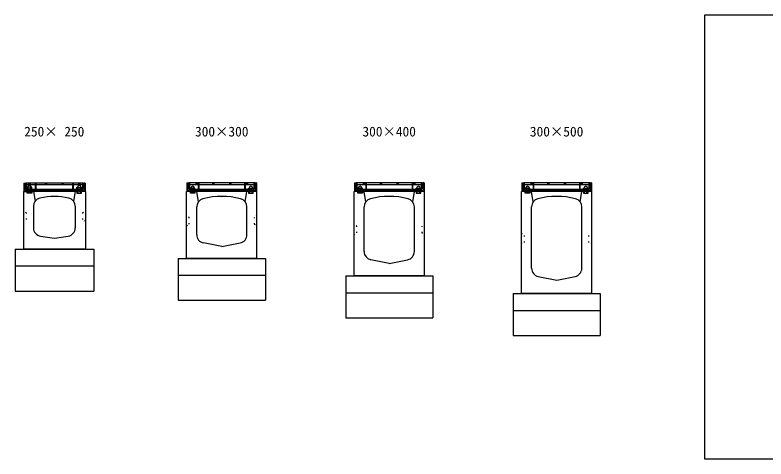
# Model space of a CAD drawing. Units: millimetres, scale not verified. Extents: x -16800 to 16800, y -5940 to 5940.
# Drawn here: x -10620 to -6135, y -1170 to 1480 of the extents above; entities that cross this region are included whole.
import ezdxf
from ezdxf.enums import TextEntityAlignment as Align

# ---------------------------------------------------------------- set-up
doc = ezdxf.new("R2010")
doc.units = ezdxf.units.MM
doc.header["$LTSCALE"] = 20
doc.linetypes.add('DOTTED', pattern=[1.75, 0.25, -1.5])
for name, color, linetype, lineweight in [('0-2_HATCH', 6, 'Continuous', 25), ('0-5_OUTLINE', 3, 'Continuous', 25), ('0-6_OUTLINE2', 4, 'DOTTED', 25), ('0-7_TXT', 7, 'Continuous', 25)]:
    doc.layers.add(name, color=color, linetype=linetype, lineweight=lineweight)
doc.styles.add('ＭＳ ゴシック', font='')
doc.styles.get('ＭＳ ゴシック').set_extended_font_data('MS Gothic')

msp = doc.modelspace()

# ---------------------------------------------------------------- linework, layer by layer
at = {"layer": '0-2_HATCH'}
for p, q in [((-10567.61, 477.45), (-10561.61, 477.45)), ((-10561.61, 477.45), (-10561.61, 436.45)), ((-10211.61, 477.45), (-10557.61, 477.45)), ((-10553.11, 477.45), (-10553.11, 433.45)), ((-10553.11, 469.45), (-10498.11, 469.45)), ((-10519.75, 452.45), (-10547.47, 452.45)), ((-10547.47, 452.45), (-10547.47, 439.95)), ((-10540.54, 439.95), (-10540.54, 452.45)), ((-10526.68, 439.95), (-10526.68, 452.45)), ((-10519.75, 439.95), (-10519.75, 452.45)), ((-10498.11, 441.45), (-10498.11, 478.15)), ((-10493.61, 441.45), (-10493.61, 477.45)), ((-10493.61, 469.45), (-10275.61, 469.45)), ((-10275.61, 477.45), (-10275.61, 441.45)), ((-10271.11, 441.45), (-10271.11, 477.45)), ((-10271.11, 469.45), (-10216.11, 469.45)), ((-10249.47, 452.45), (-10221.75, 452.45)), ((-10249.47, 439.95), (-10249.47, 452.45)), ((-10242.54, 439.95), (-10242.54, 452.45)), ((-10228.68, 439.95), (-10228.68, 452.45)), ((-10221.75, 452.45), (-10221.75, 439.95)), ((-10216.11, 477.45), (-10216.11, 433.45)), ((-10207.61, 477.45), (-10207.61, 436.45)), ((-10201.61, 477.45), (-10207.61, 477.45)), ((-9592.61, 477.71), (-9592.61, 427.71)), ((-9592.61, 477.71), (-9586.61, 477.71)), ((-9586.61, 477.71), (-9586.61, 436.71)), ((-9186.61, 477.71), (-9582.61, 477.71)), ((-9578.11, 477.71), (-9578.11, 433.71)), ((-9578.11, 469.71), (-9525.11, 469.71)), ((-9525.11, 477.71), (-9525.11, 441.71)), ((-9520.61, 441.71), (-9520.61, 477.71)), ((-9520.61, 469.71), (-9248.61, 469.71)), ((-9248.61, 477.71), (-9248.61, 441.71)), ((-9244.11, 441.71), (-9244.11, 477.71)), ((-9244.11, 469.71), (-9191.11, 469.71)), ((-9191.11, 433.71), (-9191.11, 477.71)), ((-9182.61, 477.71), (-9182.61, 436.71)), ((-9176.61, 477.71), (-9182.61, 477.71)), ((-9176.61, 477.71), (-9176.61, 427.71)), ((-8592.61, 477.71), (-8592.61, 427.71)), ((-8592.61, 477.71), (-8586.61, 477.71)), ((-8586.61, 477.71), (-8586.61, 436.71)), ((-8186.61, 477.71), (-8582.61, 477.71)), ((-8578.11, 477.71), (-8578.11, 433.71)), ((-8578.11, 469.71), (-8525.11, 469.71)), ((-8525.11, 477.71), (-8525.11, 441.71)), ((-8520.61, 441.71), (-8520.61, 477.71)), ((-8520.61, 469.71), (-8248.61, 469.71)), ((-8248.61, 477.71), (-8248.61, 441.71)), ((-8244.11, 441.71), (-8244.11, 477.71)), ((-8244.11, 469.71), (-8191.11, 469.71)), ((-8191.11, 433.71), (-8191.11, 477.71)), ((-8182.61, 477.71), (-8182.61, 436.71)), ((-8176.61, 477.71), (-8182.61, 477.71)), ((-8176.61, 477.71), (-8176.61, 427.71)), ((-7592.61, 477.71), (-7592.61, 427.71)), ((-7592.61, 477.71), (-7586.61, 477.71)), ((-7586.61, 477.71), (-7586.61, 436.71)), ((-7186.61, 477.71), (-7582.61, 477.71)), ((-7578.11, 477.71), (-7578.11, 433.71)), ((-7578.11, 469.71), (-7525.11, 469.71)), ((-7525.11, 477.71), (-7525.11, 441.71)), ((-7520.61, 441.71), (-7520.61, 477.71)), ((-7520.61, 469.71), (-7248.61, 469.71)), ((-7248.61, 477.71), (-7248.61, 441.71)), ((-7244.11, 441.71), (-7244.11, 477.71)), ((-7244.11, 469.71), (-7191.11, 469.71)), ((-7191.11, 433.71), (-7191.11, 477.71)), ((-7182.61, 477.71), (-7182.61, 436.71)), ((-7176.61, 477.71), (-7182.61, 477.71)), ((-7176.61, 477.71), (-7176.61, 427.71)), ((-10558.61, 433.45), (-10210.61, 433.45)), ((-10553.11, 441.45), (-10216.11, 441.45)), ((-10517.11, 439.95), (-10550.11, 439.95)), ((-10550.11, 439.95), (-10550.11, 438.45)), ((-10550.11, 438.45), (-10533.61, 438.45)), ((-10547.47, 439.95), (-10519.75, 439.95)), ((-10547.47, 427.45), (-10519.75, 427.45)), ((-10547.47, 417.45), (-10547.47, 427.45)), ((-10519.75, 417.45), (-10547.47, 417.45)), ((-10540.54, 417.45), (-10540.54, 427.45)), ((-10533.61, 438.45), (-10517.11, 438.45)), ((-10526.68, 417.45), (-10526.68, 427.45)), ((-10519.75, 427.45), (-10519.75, 417.45)), ((-10517.61, 433.45), (-10517.61, 427.45)), ((-10517.11, 438.45), (-10517.11, 439.95)), ((-10252.11, 439.95), (-10219.11, 439.95)), ((-10252.11, 438.45), (-10252.11, 439.95)), ((-10235.61, 438.45), (-10252.11, 438.45)), ((-10251.61, 433.45), (-10251.61, 427.45)), ((-10221.75, 439.95), (-10249.47, 439.95)), ((-10221.75, 427.45), (-10249.47, 427.45)), ((-10249.47, 427.45), (-10249.47, 417.45)), ((-10249.47, 417.45), (-10221.75, 417.45)), ((-10242.54, 417.45), (-10242.54, 427.45)), ((-10219.11, 438.45), (-10235.61, 438.45)), ((-10228.68, 417.45), (-10228.68, 427.45)), ((-10221.75, 417.45), (-10221.75, 427.45)), ((-10219.11, 439.95), (-10219.11, 438.45)), ((-9542.61, 427.71), (-9592.61, 427.71)), ((-9583.61, 433.71), (-9185.61, 433.71)), ((-9578.11, 441.71), (-9191.11, 441.71)), ((-9542.11, 435.21), (-9575.11, 435.21)), ((-9575.11, 435.21), (-9575.11, 433.71)), ((-9575.11, 433.71), (-9558.61, 433.71)), ((-9544.75, 447.71), (-9572.47, 447.71)), ((-9572.47, 447.71), (-9572.47, 435.21)), ((-9572.47, 435.21), (-9544.75, 435.21)), ((-9572.47, 427.71), (-9544.75, 427.71)), ((-9572.47, 417.71), (-9572.47, 427.71)), ((-9544.75, 417.71), (-9572.47, 417.71)), ((-9565.54, 435.21), (-9565.54, 447.71)), ((-9565.54, 417.71), (-9565.54, 427.71)), ((-9558.61, 433.71), (-9542.11, 433.71)), ((-9551.68, 435.21), (-9551.68, 447.71)), ((-9551.68, 417.71), (-9551.68, 427.71)), ((-9544.75, 435.21), (-9544.75, 447.71)), ((-9544.75, 427.71), (-9544.75, 417.71)), ((-9542.61, 433.71), (-9542.61, 427.71)), ((-9542.11, 433.71), (-9542.11, 435.21)), ((-9227.11, 435.21), (-9194.11, 435.21)), ((-9227.11, 433.71), (-9227.11, 435.21)), ((-9210.61, 433.71), (-9227.11, 433.71)), ((-9226.61, 433.71), (-9226.61, 427.71)), ((-9176.61, 427.71), (-9226.61, 427.71)), ((-9224.47, 447.71), (-9196.75, 447.71)), ((-9224.47, 435.21), (-9224.47, 447.71)), ((-9196.75, 435.21), (-9224.47, 435.21)), ((-9196.75, 427.71), (-9224.47, 427.71)), ((-9224.47, 427.71), (-9224.47, 417.71)), ((-9224.47, 417.71), (-9196.75, 417.71)), ((-9217.54, 435.21), (-9217.54, 447.71)), ((-9217.54, 417.71), (-9217.54, 427.71)), ((-9194.11, 433.71), (-9210.61, 433.71)), ((-9203.68, 435.21), (-9203.68, 447.71)), ((-9203.68, 417.71), (-9203.68, 427.71)), ((-9196.75, 447.71), (-9196.75, 435.21)), ((-9196.75, 417.71), (-9196.75, 427.71)), ((-9194.11, 435.21), (-9194.11, 433.71)), ((-8542.61, 427.71), (-8592.61, 427.71)), ((-8583.61, 433.71), (-8185.61, 433.71)), ((-8578.11, 441.71), (-8191.11, 441.71)), ((-8542.11, 435.21), (-8575.11, 435.21)), ((-8575.11, 435.21), (-8575.11, 433.71)), ((-8575.11, 433.71), (-8558.61, 433.71)), ((-8544.75, 447.71), (-8572.47, 447.71)), ((-8572.47, 447.71), (-8572.47, 435.21)), ((-8572.47, 435.21), (-8544.75, 435.21)), ((-8572.47, 427.71), (-8544.75, 427.71)), ((-8572.47, 417.71), (-8572.47, 427.71)), ((-8544.75, 417.71), (-8572.47, 417.71)), ((-8565.54, 435.21), (-8565.54, 447.71)), ((-8565.54, 417.71), (-8565.54, 427.71)), ((-8558.61, 433.71), (-8542.11, 433.71)), ((-8551.68, 435.21), (-8551.68, 447.71)), ((-8551.68, 417.71), (-8551.68, 427.71)), ((-8544.75, 435.21), (-8544.75, 447.71)), ((-8544.75, 427.71), (-8544.75, 417.71)), ((-8542.61, 433.71), (-8542.61, 427.71)), ((-8542.11, 433.71), (-8542.11, 435.21)), ((-8227.11, 435.21), (-8194.11, 435.21)), ((-8227.11, 433.71), (-8227.11, 435.21)), ((-8210.61, 433.71), (-8227.11, 433.71)), ((-8226.61, 433.71), (-8226.61, 427.71)), ((-8176.61, 427.71), (-8226.61, 427.71)), ((-8224.47, 447.71), (-8196.75, 447.71)), ((-8224.47, 435.21), (-8224.47, 447.71)), ((-8196.75, 435.21), (-8224.47, 435.21)), ((-8196.75, 427.71), (-8224.47, 427.71)), ((-8224.47, 427.71), (-8224.47, 417.71)), ((-8224.47, 417.71), (-8196.75, 417.71)), ((-8217.54, 435.21), (-8217.54, 447.71)), ((-8217.54, 417.71), (-8217.54, 427.71)), ((-8194.11, 433.71), (-8210.61, 433.71)), ((-8203.68, 435.21), (-8203.68, 447.71)), ((-8203.68, 417.71), (-8203.68, 427.71)), ((-8196.75, 447.71), (-8196.75, 435.21)), ((-8196.75, 417.71), (-8196.75, 427.71)), ((-8194.11, 435.21), (-8194.11, 433.71)), ((-7542.61, 427.71), (-7592.61, 427.71)), ((-7583.61, 433.71), (-7185.61, 433.71)), ((-7578.11, 441.71), (-7191.11, 441.71)), ((-7542.11, 435.21), (-7575.11, 435.21)), ((-7575.11, 435.21), (-7575.11, 433.71)), ((-7575.11, 433.71), (-7558.61, 433.71)), ((-7544.75, 447.71), (-7572.47, 447.71)), ((-7572.47, 447.71), (-7572.47, 435.21)), ((-7572.47, 435.21), (-7544.75, 435.21)), ((-7572.47, 427.71), (-7544.75, 427.71)), ((-7572.47, 417.71), (-7572.47, 427.71)), ((-7544.75, 417.71), (-7572.47, 417.71)), ((-7565.54, 435.21), (-7565.54, 447.71)), ((-7565.54, 417.71), (-7565.54, 427.71)), ((-7558.61, 433.71), (-7542.11, 433.71)), ((-7551.68, 435.21), (-7551.68, 447.71)), ((-7551.68, 417.71), (-7551.68, 427.71)), ((-7544.75, 435.21), (-7544.75, 447.71)), ((-7544.75, 427.71), (-7544.75, 417.71)), ((-7542.61, 433.71), (-7542.61, 427.71)), ((-7542.11, 433.71), (-7542.11, 435.21)), ((-7227.11, 435.21), (-7194.11, 435.21)), ((-7227.11, 433.71), (-7227.11, 435.21)), ((-7210.61, 433.71), (-7227.11, 433.71)), ((-7226.61, 433.71), (-7226.61, 427.71)), ((-7176.61, 427.71), (-7226.61, 427.71)), ((-7224.47, 447.71), (-7196.75, 447.71)), ((-7224.47, 435.21), (-7224.47, 447.71)), ((-7196.75, 435.21), (-7224.47, 435.21)), ((-7196.75, 427.71), (-7224.47, 427.71)), ((-7224.47, 427.71), (-7224.47, 417.71)), ((-7224.47, 417.71), (-7196.75, 417.71)), ((-7217.54, 435.21), (-7217.54, 447.71)), ((-7217.54, 417.71), (-7217.54, 427.71)), ((-7194.11, 433.71), (-7210.61, 433.71)), ((-7203.68, 435.21), (-7203.68, 447.71)), ((-7203.68, 417.71), (-7203.68, 427.71)), ((-7196.75, 447.71), (-7196.75, 435.21)), ((-7196.75, 417.71), (-7196.75, 427.71)), ((-7194.11, 435.21), (-7194.11, 433.71))]:
    msp.add_line(p, q, dxfattribs=at)
for points in [[(-10567.61, 477.45), (-10567.61, 427.45), (-10517.61, 427.45)], [(-10557.61, 477.45), (-10557.61, 445.45), (-10553.11, 445.45)], [(-10531.61, 477.45), (-10531.61, 471.45), (-10537.61, 471.45), (-10537.61, 477.45)], [(-10431.61, 477.45), (-10431.61, 471.45), (-10437.61, 471.45), (-10437.61, 477.45)], [(-10331.61, 477.45), (-10331.61, 471.45), (-10337.61, 471.45), (-10337.61, 477.45)], [(-10201.61, 477.45), (-10201.61, 427.45), (-10251.61, 427.45)], [(-10231.61, 477.45), (-10231.61, 471.45), (-10237.61, 471.45), (-10237.61, 477.45)], [(-10211.61, 477.45), (-10211.61, 445.45), (-10216.11, 445.45)], [(-9582.61, 477.71), (-9582.61, 445.71), (-9578.11, 445.71)], [(-9531.61, 477.71), (-9531.61, 471.71), (-9537.61, 471.71), (-9537.61, 477.71)], [(-9431.61, 477.71), (-9431.61, 471.71), (-9437.61, 471.71), (-9437.61, 477.71)], [(-9331.61, 477.71), (-9331.61, 471.71), (-9337.61, 471.71), (-9337.61, 477.71)], [(-9231.61, 477.71), (-9231.61, 471.71), (-9237.61, 471.71), (-9237.61, 477.71)], [(-9186.61, 477.71), (-9186.61, 445.71), (-9191.11, 445.71)], [(-8582.61, 477.71), (-8582.61, 445.71), (-8578.11, 445.71)], [(-8531.61, 477.71), (-8531.61, 471.71), (-8537.61, 471.71), (-8537.61, 477.71)], [(-8431.61, 477.71), (-8431.61, 471.71), (-8437.61, 471.71), (-8437.61, 477.71)], [(-8331.61, 477.71), (-8331.61, 471.71), (-8337.61, 471.71), (-8337.61, 477.71)], [(-8231.61, 477.71), (-8231.61, 471.71), (-8237.61, 471.71), (-8237.61, 477.71)], [(-8186.61, 477.71), (-8186.61, 445.71), (-8191.11, 445.71)], [(-7582.61, 477.71), (-7582.61, 445.71), (-7578.11, 445.71)], [(-7531.61, 477.71), (-7531.61, 471.71), (-7537.61, 471.71), (-7537.61, 477.71)], [(-7431.61, 477.71), (-7431.61, 471.71), (-7437.61, 471.71), (-7437.61, 477.71)], [(-7331.61, 477.71), (-7331.61, 471.71), (-7337.61, 471.71), (-7337.61, 477.71)], [(-7231.61, 477.71), (-7231.61, 471.71), (-7237.61, 471.71), (-7237.61, 477.71)], [(-7186.61, 477.71), (-7186.61, 445.71), (-7191.11, 445.71)], [(-10509.11, 433.45), (-10509.11, 438.45), (-10553.11, 438.45)], [(-10260.11, 433.45), (-10260.11, 438.45), (-10216.11, 438.45)]]:
    msp.add_lwpolyline(points, dxfattribs=at)
for centre, radius, start, end in [((-10533.61, 452.45), 11, 0, 180), ((-10235.61, 452.45), 11, 0, 180), ((-9558.61, 447.71), 11, 0, 180), ((-9210.61, 447.71), 11, 0, 180), ((-8558.61, 447.71), 11, 0, 180), ((-8210.61, 447.71), 11, 0, 180), ((-7558.61, 447.71), 11, 0, 180), ((-7210.61, 447.71), 11, 0, 180), ((-10558.61, 436.45), 3, 180, 270), ((-10210.61, 436.45), 3, 270, 0), ((-9583.61, 436.71), 3, 180, 270), ((-9185.61, 436.71), 3, 270, 0), ((-8583.61, 436.71), 3, 180, 270), ((-8185.61, 436.71), 3, 270, 0), ((-7583.61, 436.71), 3, 180, 270), ((-7185.61, 436.71), 3, 270, 0)]:
    msp.add_arc(centre, radius, start, end, dxfattribs=at)
at = {"layer": '0-5_OUTLINE'}
for p, q in [((-10569.61, 427.45), (-10569.61, 82.46)), ((-10199.61, 427.45), (-10569.61, 427.45)), ((-10509.61, 426.85), (-10499.61, 368.54)), ((-10259.61, 426.85), (-10269.61, 368.54)), ((-10199.61, 427.45), (-10199.61, 82.46)), ((-9594.61, 27.71), (-9594.61, 427.71)), ((-9174.61, 427.71), (-9594.61, 427.71)), ((-9524.61, 365), (-9534.61, 427.71)), ((-9244.61, 365), (-9234.61, 427.71)), ((-9174.61, 27.71), (-9174.61, 427.71)), ((-8594.61, -77.29), (-8594.61, 427.71)), ((-8174.61, 427.71), (-8594.61, 427.71)), ((-8524.61, 365), (-8534.61, 427.71)), ((-8244.61, 365), (-8234.61, 427.71)), ((-8174.61, -77.29), (-8174.61, 427.71)), ((-7594.61, -182.49), (-7594.61, 427.71)), ((-7174.61, 427.71), (-7594.61, 427.71)), ((-7524.61, 365), (-7534.61, 427.71)), ((-7244.61, 365), (-7234.61, 427.71)), ((-7174.61, -182.49), (-7174.61, 427.71)), ((-10509.61, 338.54), (-10509.61, 210.09)), ((-10259.61, 338.54), (-10259.61, 210.09)), ((-9534.61, 168.7), (-9534.61, 335)), ((-9234.61, 168.7), (-9234.61, 335)), ((-8534.61, 68.7), (-8534.61, 335)), ((-8234.61, 68.7), (-8234.61, 335)), ((-7534.61, -31.5), (-7534.61, 334.8)), ((-7234.61, -31.5), (-7234.61, 334.8)), ((-9384.61, 97.71), (-9494.41, 119.67)), ((-9384.61, 97.71), (-9274.8, 119.67)), ((-10619.61, 82.46), (-10619.61, -17.54)), ((-10619.61, 82.46), (-10149.61, 82.46)), ((-10199.61, 82.46), (-10569.61, 82.46)), ((-9644.61, 27.71), (-9644.61, -72.29)), ((-9644.61, 27.71), (-9124.61, 27.71)), ((-9174.61, 27.71), (-9594.61, 27.71)), ((-8384.61, -2.29), (-8494.41, 19.67)), ((-8384.61, -2.29), (-8274.8, 19.67)), ((-10619.61, -17.54), (-10149.61, -17.54)), ((-9644.61, -72.29), (-9124.61, -72.29)), ((-8644.61, -77.29), (-8644.61, -177.29)), ((-8644.61, -77.29), (-8124.61, -77.29)), ((-8174.61, -77.29), (-8594.61, -77.29)), ((-8644.61, -177.29), (-8124.61, -177.29)), ((-7644.61, -182.49), (-7644.61, -282.49)), ((-7644.61, -182.49), (-7124.61, -182.49)), ((-7174.61, -182.49), (-7594.61, -182.49)), ((-7644.61, -282.49), (-7124.61, -282.49))]:
    msp.add_line(p, q, dxfattribs=at)
for points in [[(-10467.51, 160.72), (-10384.61, 147.46), (-10301.71, 160.72)], [(-10149.61, 82.46), (-10149.61, -17.54), (-10149.61, -167.54)], [(-9124.61, 27.71), (-9124.61, -72.29), (-9124.61, -222.29)], [(-10619.61, -17.54), (-10619.61, -167.54), (-10149.61, -167.54)], [(-9644.61, -72.29), (-9644.61, -222.29), (-9124.61, -222.29)], [(-8124.61, -77.29), (-8124.61, -177.29), (-8124.61, -327.29)], [(-7494.41, -80.53), (-7384.61, -102.49), (-7274.8, -80.53)], [(-8644.61, -177.29), (-8644.61, -327.29), (-8124.61, -327.29)], [(-7124.61, -182.49), (-7124.61, -282.49), (-7124.61, -432.49)], [(-7644.61, -282.49), (-7644.61, -432.49), (-7124.61, -432.49)]]:
    msp.add_lwpolyline(points, dxfattribs=at)
for centre, radius, start, end in [((-10459.61, 338.54), 50, 103.55478, 180), ((-10384.61, 27.46), 370, 76.44522, 103.55478), ((-10309.61, 338.54), 50, 0, 76.44522), ((-9484.61, 335), 50, 104.47751, 180), ((-9384.61, -52.29), 450, 75.52249, 104.47751), ((-9284.61, 335), 50, 0, 75.52249), ((-8484.61, 335), 50, 104.47751, 180), ((-8384.61, -52.29), 450, 75.52249, 104.47751), ((-8284.61, 335), 50, 0, 75.52249), ((-7484.61, 335), 50, 104.47751, 180), ((-7384.61, -52.29), 450, 75.52249, 104.47751), ((-7284.61, 335), 50, 0, 75.52249), ((-10459.61, 210.09), 50, 180, 260.90972), ((-10309.61, 210.09), 50, 279.09028, 0), ((-9484.61, 168.7), 50, 180, 258.69007), ((-9284.61, 168.7), 50, 281.30993, 0), ((-8484.61, 68.7), 50, 180, 258.69007), ((-8284.61, 68.7), 50, 281.30993, 0), ((-7484.61, -31.5), 50, 180, 258.69007), ((-7284.61, -31.5), 50, 281.30993, 0)]:
    msp.add_arc(centre, radius, start, end, dxfattribs=at)
at = {"layer": '0-6_OUTLINE2'}
for p, q in [((-10553.61, 299.96), (-10569.61, 309.96)), ((-10553.61, 299.96), (-10553.61, 259.96)), ((-10215.61, 299.96), (-10199.61, 309.96)), ((-10215.61, 299.96), (-10215.61, 259.96)), ((-10569.61, 249.96), (-10553.61, 259.96)), ((-10199.61, 249.96), (-10215.61, 259.96)), ((-9594.61, 222.71), (-9578.61, 232.71)), ((-8594.61, 170.21), (-8578.61, 180.21)), ((-7594.61, 177.51), (-7576.61, 171.47)), ((-7174.61, 177.51), (-7192.61, 171.51))]:
    msp.add_line(p, q, dxfattribs=at)
for points in [[(-9578.61, 232.71), (-9578.61, 272.71), (-9594.61, 282.71)], [(-9174.61, 282.71), (-9190.61, 272.71), (-9190.61, 232.71), (-9174.61, 222.71)], [(-8578.61, 180.21), (-8578.61, 220.21), (-8594.61, 230.21)], [(-8174.61, 230.21), (-8190.61, 220.21), (-8190.61, 180.21), (-8174.61, 170.21)], [(-7594.61, 117.51), (-7576.61, 123.51), (-7576.61, 171.47)], [(-7174.61, 117.51), (-7192.61, 123.51), (-7192.61, 171.51)]]:
    msp.add_lwpolyline(points, dxfattribs=at)
at = {"layer": '0-7_TXT'}
msp.add_lwpolyline([(-6502.32, -1169.64), (-4002.32, -1169.64), (-4002.32, 1480.36), (-6502.32, 1480.36)], close=True, dxfattribs=at)

# ---------------------------------------------------------------- texts
at = {"layer": '0-7_TXT', "style": 'ＭＳ ゴシック'}
for s, p in [('250× 250', (-10564.61, 737.71)), ('300×300', (-9544.61, 737.71)), ('300×400', (-8544.61, 737.71)), ('300×500', (-7544.61, 737.71))]:
    msp.add_text(s, height=58.65, dxfattribs=at).set_placement(p, align=Align.BOTTOM_LEFT)

doc.saveas('drawing.dxf')
